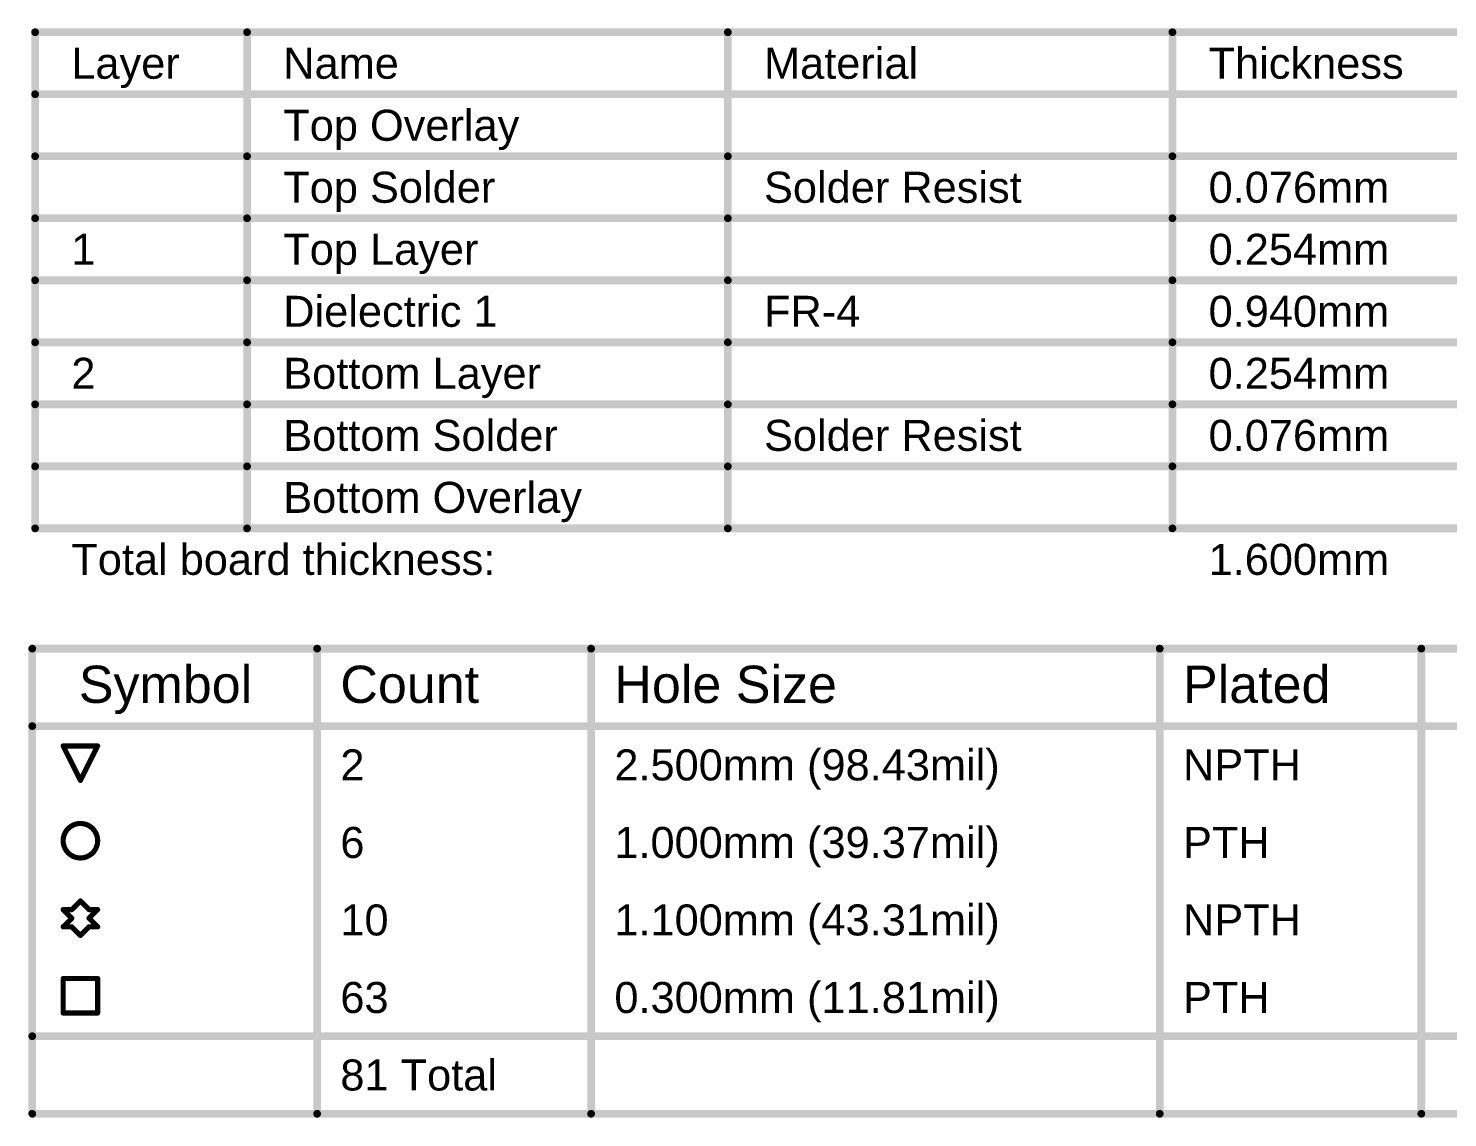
# Model space of a CAD drawing. Header units: inches. Extents: x -1 to 9.6, y 0 to 3.9.
# Drawn here: x -1.033 to 1.712, y 1.829 to 3.937 of the extents above; entities that cross this region are included whole.
import ezdxf

# ---------------------------------------------------------------- set-up
doc = ezdxf.new("R2010")
doc.units = ezdxf.units.IN
doc.header["$MEASUREMENT"] = 0
doc.layers.add('Dimensions', color=6, linetype='Continuous')
doc.layers.add('Drill Drawing', color=1, linetype='Continuous')
doc.styles.add('Arial', font='', dxfattribs={"height": 0.2})
doc.styles.get('Arial').set_extended_font_data('Arial')

msp = doc.modelspace()

# ---------------------------------------------------------------- linework, layer by layer
at = {"layer": 'Dimensions'}
for points in [[(-1.0201, 3.9297, 0.015, 0.015, 0), (3.5187, 3.9297, 0.015, 0.015, 0)], [(-1.0201, 2.9697, 0.015, 0.015, 0), (-1.0201, 3.9297, 0.015, 0.015, 0)], [(-0.6102, 2.9697, 0.015, 0.015, 0), (-0.6102, 3.9297, 0.015, 0.015, 0)], [(0.3195, 2.9697, 0.015, 0.015, 0), (0.3195, 3.9297, 0.015, 0.015, 0)], [(1.1793, 2.9697, 0.015, 0.015, 0), (1.1793, 3.9297, 0.015, 0.015, 0)], [(-1.0201, 3.8097, 0.015, 0.015, 0), (3.5187, 3.8097, 0.015, 0.015, 0)], [(-1.0201, 3.6897, 0.015, 0.015, 0), (-0.6102, 3.6897, 0.015, 0.015, 0)], [(-0.6102, 3.6897, 0.015, 0.015, 0), (0.3195, 3.6897, 0.015, 0.015, 0)], [(0.3195, 3.6897, 0.015, 0.015, 0), (1.1793, 3.6897, 0.015, 0.015, 0)], [(1.1793, 3.6897, 0.015, 0.015, 0), (1.8291, 3.6897, 0.015, 0.015, 0)], [(-1.0201, 3.5697, 0.015, 0.015, 0), (-0.6102, 3.5697, 0.015, 0.015, 0)], [(-0.6102, 3.5697, 0.015, 0.015, 0), (0.3195, 3.5697, 0.015, 0.015, 0)], [(0.3195, 3.5697, 0.015, 0.015, 0), (1.1793, 3.5697, 0.015, 0.015, 0)], [(1.1793, 3.5697, 0.015, 0.015, 0), (1.8291, 3.5697, 0.015, 0.015, 0)], [(-1.0201, 3.4497, 0.015, 0.015, 0), (-0.6102, 3.4497, 0.015, 0.015, 0)], [(-0.6102, 3.4497, 0.015, 0.015, 0), (0.3195, 3.4497, 0.015, 0.015, 0)], [(0.3195, 3.4497, 0.015, 0.015, 0), (1.1793, 3.4497, 0.015, 0.015, 0)], [(1.1793, 3.4497, 0.015, 0.015, 0), (1.8291, 3.4497, 0.015, 0.015, 0)], [(-1.0201, 3.3297, 0.015, 0.015, 0), (-0.6102, 3.3297, 0.015, 0.015, 0)], [(-0.6102, 3.3297, 0.015, 0.015, 0), (0.3195, 3.3297, 0.015, 0.015, 0)], [(0.3195, 3.3297, 0.015, 0.015, 0), (1.1793, 3.3297, 0.015, 0.015, 0)], [(1.1793, 3.3297, 0.015, 0.015, 0), (1.8291, 3.3297, 0.015, 0.015, 0)], [(-1.0201, 3.2097, 0.015, 0.015, 0), (-0.6102, 3.2097, 0.015, 0.015, 0)], [(-0.6102, 3.2097, 0.015, 0.015, 0), (0.3195, 3.2097, 0.015, 0.015, 0)], [(0.3195, 3.2097, 0.015, 0.015, 0), (1.1793, 3.2097, 0.015, 0.015, 0)], [(1.1793, 3.2097, 0.015, 0.015, 0), (1.8291, 3.2097, 0.015, 0.015, 0)], [(-1.0201, 3.0897, 0.015, 0.015, 0), (-0.6102, 3.0897, 0.015, 0.015, 0)], [(-0.6102, 3.0897, 0.015, 0.015, 0), (0.3195, 3.0897, 0.015, 0.015, 0)], [(0.3195, 3.0897, 0.015, 0.015, 0), (1.1793, 3.0897, 0.015, 0.015, 0)], [(1.1793, 3.0897, 0.015, 0.015, 0), (1.8291, 3.0897, 0.015, 0.015, 0)], [(-1.0201, 2.9697, 0.015, 0.015, 0), (-0.6102, 2.9697, 0.015, 0.015, 0)], [(-0.6102, 2.9697, 0.015, 0.015, 0), (0.3195, 2.9697, 0.015, 0.015, 0)], [(0.3195, 2.9697, 0.015, 0.015, 0), (1.1793, 2.9697, 0.015, 0.015, 0)], [(1.1793, 2.9697, 0.015, 0.015, 0), (1.8291, 2.9697, 0.015, 0.015, 0)]]:
    msp.add_lwpolyline(points, format="xyseb", dxfattribs=at)
for points in [[(-1.0239, 3.9297, 0.0075, 0.0075, 1), (-1.0164, 3.9297, 0.0075, 0.0075, 1)], [(-1.0239, 3.9297, 0.0075, 0.0075, 1), (-1.0164, 3.9297, 0.0075, 0.0075, 1)], [(-0.614, 3.9297, 0.0075, 0.0075, 1), (-0.6065, 3.9297, 0.0075, 0.0075, 1)], [(0.3158, 3.9297, 0.0075, 0.0075, 1), (0.3233, 3.9297, 0.0075, 0.0075, 1)], [(1.1756, 3.9297, 0.0075, 0.0075, 1), (1.1831, 3.9297, 0.0075, 0.0075, 1)], [(-1.0239, 3.8097, 0.0075, 0.0075, 1), (-1.0164, 3.8097, 0.0075, 0.0075, 1)], [(-1.0239, 3.6897, 0.0075, 0.0075, 1), (-1.0164, 3.6897, 0.0075, 0.0075, 1)], [(-0.614, 3.6897, 0.0075, 0.0075, 1), (-0.6065, 3.6897, 0.0075, 0.0075, 1)], [(-0.614, 3.6897, 0.0075, 0.0075, 1), (-0.6065, 3.6897, 0.0075, 0.0075, 1)], [(0.3158, 3.6897, 0.0075, 0.0075, 1), (0.3233, 3.6897, 0.0075, 0.0075, 1)], [(0.3158, 3.6897, 0.0075, 0.0075, 1), (0.3233, 3.6897, 0.0075, 0.0075, 1)], [(1.1756, 3.6897, 0.0075, 0.0075, 1), (1.1831, 3.6897, 0.0075, 0.0075, 1)], [(1.1756, 3.6897, 0.0075, 0.0075, 1), (1.1831, 3.6897, 0.0075, 0.0075, 1)], [(-1.0239, 3.5697, 0.0075, 0.0075, 1), (-1.0164, 3.5697, 0.0075, 0.0075, 1)], [(-0.614, 3.5697, 0.0075, 0.0075, 1), (-0.6065, 3.5697, 0.0075, 0.0075, 1)], [(-0.614, 3.5697, 0.0075, 0.0075, 1), (-0.6065, 3.5697, 0.0075, 0.0075, 1)], [(0.3158, 3.5697, 0.0075, 0.0075, 1), (0.3233, 3.5697, 0.0075, 0.0075, 1)], [(0.3158, 3.5697, 0.0075, 0.0075, 1), (0.3233, 3.5697, 0.0075, 0.0075, 1)], [(1.1756, 3.5697, 0.0075, 0.0075, 1), (1.1831, 3.5697, 0.0075, 0.0075, 1)], [(1.1756, 3.5697, 0.0075, 0.0075, 1), (1.1831, 3.5697, 0.0075, 0.0075, 1)], [(-1.0239, 3.4497, 0.0075, 0.0075, 1), (-1.0164, 3.4497, 0.0075, 0.0075, 1)], [(-0.614, 3.4497, 0.0075, 0.0075, 1), (-0.6065, 3.4497, 0.0075, 0.0075, 1)], [(-0.614, 3.4497, 0.0075, 0.0075, 1), (-0.6065, 3.4497, 0.0075, 0.0075, 1)], [(0.3158, 3.4497, 0.0075, 0.0075, 1), (0.3233, 3.4497, 0.0075, 0.0075, 1)], [(0.3158, 3.4497, 0.0075, 0.0075, 1), (0.3233, 3.4497, 0.0075, 0.0075, 1)], [(1.1756, 3.4497, 0.0075, 0.0075, 1), (1.1831, 3.4497, 0.0075, 0.0075, 1)], [(1.1756, 3.4497, 0.0075, 0.0075, 1), (1.1831, 3.4497, 0.0075, 0.0075, 1)], [(-1.0239, 3.3297, 0.0075, 0.0075, 1), (-1.0164, 3.3297, 0.0075, 0.0075, 1)], [(-0.614, 3.3297, 0.0075, 0.0075, 1), (-0.6065, 3.3297, 0.0075, 0.0075, 1)], [(-0.614, 3.3297, 0.0075, 0.0075, 1), (-0.6065, 3.3297, 0.0075, 0.0075, 1)], [(0.3158, 3.3297, 0.0075, 0.0075, 1), (0.3233, 3.3297, 0.0075, 0.0075, 1)], [(0.3158, 3.3297, 0.0075, 0.0075, 1), (0.3233, 3.3297, 0.0075, 0.0075, 1)], [(1.1756, 3.3297, 0.0075, 0.0075, 1), (1.1831, 3.3297, 0.0075, 0.0075, 1)], [(1.1756, 3.3297, 0.0075, 0.0075, 1), (1.1831, 3.3297, 0.0075, 0.0075, 1)], [(-1.0239, 3.2097, 0.0075, 0.0075, 1), (-1.0164, 3.2097, 0.0075, 0.0075, 1)], [(-0.614, 3.2097, 0.0075, 0.0075, 1), (-0.6065, 3.2097, 0.0075, 0.0075, 1)], [(-0.614, 3.2097, 0.0075, 0.0075, 1), (-0.6065, 3.2097, 0.0075, 0.0075, 1)], [(0.3158, 3.2097, 0.0075, 0.0075, 1), (0.3233, 3.2097, 0.0075, 0.0075, 1)], [(0.3158, 3.2097, 0.0075, 0.0075, 1), (0.3233, 3.2097, 0.0075, 0.0075, 1)], [(1.1756, 3.2097, 0.0075, 0.0075, 1), (1.1831, 3.2097, 0.0075, 0.0075, 1)], [(1.1756, 3.2097, 0.0075, 0.0075, 1), (1.1831, 3.2097, 0.0075, 0.0075, 1)], [(-1.0239, 3.0897, 0.0075, 0.0075, 1), (-1.0164, 3.0897, 0.0075, 0.0075, 1)], [(-0.614, 3.0897, 0.0075, 0.0075, 1), (-0.6065, 3.0897, 0.0075, 0.0075, 1)], [(-0.614, 3.0897, 0.0075, 0.0075, 1), (-0.6065, 3.0897, 0.0075, 0.0075, 1)], [(0.3158, 3.0897, 0.0075, 0.0075, 1), (0.3233, 3.0897, 0.0075, 0.0075, 1)], [(0.3158, 3.0897, 0.0075, 0.0075, 1), (0.3233, 3.0897, 0.0075, 0.0075, 1)], [(1.1756, 3.0897, 0.0075, 0.0075, 1), (1.1831, 3.0897, 0.0075, 0.0075, 1)], [(1.1756, 3.0897, 0.0075, 0.0075, 1), (1.1831, 3.0897, 0.0075, 0.0075, 1)], [(-1.0239, 2.9697, 0.0075, 0.0075, 1), (-1.0164, 2.9697, 0.0075, 0.0075, 1)], [(-1.0239, 2.9697, 0.0075, 0.0075, 1), (-1.0164, 2.9697, 0.0075, 0.0075, 1)], [(-0.614, 2.9697, 0.0075, 0.0075, 1), (-0.6065, 2.9697, 0.0075, 0.0075, 1)], [(-0.614, 2.9697, 0.0075, 0.0075, 1), (-0.6065, 2.9697, 0.0075, 0.0075, 1)], [(-0.614, 2.9697, 0.0075, 0.0075, 1), (-0.6065, 2.9697, 0.0075, 0.0075, 1)], [(0.3158, 2.9697, 0.0075, 0.0075, 1), (0.3233, 2.9697, 0.0075, 0.0075, 1)], [(0.3158, 2.9697, 0.0075, 0.0075, 1), (0.3233, 2.9697, 0.0075, 0.0075, 1)], [(0.3158, 2.9697, 0.0075, 0.0075, 1), (0.3233, 2.9697, 0.0075, 0.0075, 1)], [(1.1756, 2.9697, 0.0075, 0.0075, 1), (1.1831, 2.9697, 0.0075, 0.0075, 1)], [(1.1756, 2.9697, 0.0075, 0.0075, 1), (1.1831, 2.9697, 0.0075, 0.0075, 1)], [(1.1756, 2.9697, 0.0075, 0.0075, 1), (1.1831, 2.9697, 0.0075, 0.0075, 1)]]:
    msp.add_lwpolyline(points, format="xyseb", close=True, dxfattribs=at)
at = {"layer": 'Drill Drawing'}
for points in [[(-1.0256, 2.737, 0.015, 0.015, 0), (9.5454, 2.737, 0.015, 0.015, 0)], [(-1.0256, 1.837, 0.015, 0.015, 0), (-1.0256, 2.737, 0.015, 0.015, 0)], [(-0.4748, 1.837, 0.015, 0.015, 0), (-0.4748, 2.737, 0.015, 0.015, 0)], [(0.0551, 1.837, 0.015, 0.015, 0), (0.0551, 2.737, 0.015, 0.015, 0)], [(1.1548, 1.837, 0.015, 0.015, 0), (1.1548, 2.737, 0.015, 0.015, 0)], [(1.6607, 1.837, 0.015, 0.015, 0), (1.6607, 2.737, 0.015, 0.015, 0)], [(-1.0256, 2.587, 0.015, 0.015, 0), (9.5454, 2.587, 0.015, 0.015, 0)], [(-0.9659, 2.5487, 0.01, 0.01, 0), (-0.8992, 2.5487, 0.01, 0.01, 0)], [(-0.9659, 2.5487, 0.01, 0.01, 0), (-0.9325, 2.482, 0.01, 0.01, 0)], [(-0.9325, 2.482, 0.01, 0.01, 0), (-0.8992, 2.5487, 0.01, 0.01, 0)], [(-0.9492, 2.232, 0.01, 0.01, 0), (-0.9325, 2.2487, 0.01, 0.01, 0)], [(-0.9325, 2.2487, 0.01, 0.01, 0), (-0.9159, 2.232, 0.01, 0.01, 0)], [(-0.9659, 2.232, 0.01, 0.01, 0), (-0.9492, 2.2153, 0.01, 0.01, 0)], [(-0.9659, 2.232, 0.01, 0.01, 0), (-0.9492, 2.232, 0.01, 0.01, 0)], [(-0.9159, 2.232, 0.01, 0.01, 0), (-0.8992, 2.232, 0.01, 0.01, 0)], [(-0.9159, 2.2153, 0.01, 0.01, 0), (-0.8992, 2.232, 0.01, 0.01, 0)], [(-0.9659, 2.1987, 0.01, 0.01, 0), (-0.9492, 2.2153, 0.01, 0.01, 0)], [(-0.9659, 2.1987, 0.01, 0.01, 0), (-0.9492, 2.1987, 0.01, 0.01, 0)], [(-0.9492, 2.1987, 0.01, 0.01, 0), (-0.9325, 2.182, 0.01, 0.01, 0)], [(-0.9325, 2.182, 0.01, 0.01, 0), (-0.9159, 2.1987, 0.01, 0.01, 0)], [(-0.9159, 2.2153, 0.01, 0.01, 0), (-0.8992, 2.1987, 0.01, 0.01, 0)], [(-0.9159, 2.1987, 0.01, 0.01, 0), (-0.8992, 2.1987, 0.01, 0.01, 0)], [(-0.9659, 2.0987, 0.01, 0.01, 0), (-0.8992, 2.0987, 0.01, 0.01, 0)], [(-0.9659, 2.032, 0.01, 0.01, 0), (-0.9659, 2.0987, 0.01, 0.01, 0)], [(-0.8992, 2.032, 0.01, 0.01, 0), (-0.8992, 2.0987, 0.01, 0.01, 0)], [(-0.9659, 2.032, 0.01, 0.01, 0), (-0.8992, 2.032, 0.01, 0.01, 0)], [(-1.0256, 1.987, 0.015, 0.015, 0), (9.5454, 1.987, 0.015, 0.015, 0)], [(-1.0256, 1.837, 0.015, 0.015, 0), (9.5454, 1.837, 0.015, 0.015, 0)]]:
    msp.add_lwpolyline(points, format="xyseb", dxfattribs=at)
for points in [[(-1.0294, 2.737, 0.0075, 0.0075, 1), (-1.0219, 2.737, 0.0075, 0.0075, 1)], [(-1.0294, 2.737, 0.0075, 0.0075, 1), (-1.0219, 2.737, 0.0075, 0.0075, 1)], [(-0.4785, 2.737, 0.0075, 0.0075, 1), (-0.471, 2.737, 0.0075, 0.0075, 1)], [(0.0513, 2.737, 0.0075, 0.0075, 1), (0.0588, 2.737, 0.0075, 0.0075, 1)], [(1.151, 2.737, 0.0075, 0.0075, 1), (1.1585, 2.737, 0.0075, 0.0075, 1)], [(1.6569, 2.737, 0.0075, 0.0075, 1), (1.6644, 2.737, 0.0075, 0.0075, 1)], [(-1.0294, 2.587, 0.0075, 0.0075, 1), (-1.0219, 2.587, 0.0075, 0.0075, 1)], [(-0.9684, 2.5487, 0.005, 0.005, 1), (-0.9634, 2.5487, 0.005, 0.005, 1)], [(-0.9684, 2.5487, 0.005, 0.005, 1), (-0.9634, 2.5487, 0.005, 0.005, 1)], [(-0.9017, 2.5487, 0.005, 0.005, 1), (-0.8967, 2.5487, 0.005, 0.005, 1)], [(-0.9017, 2.5487, 0.005, 0.005, 1), (-0.8967, 2.5487, 0.005, 0.005, 1)], [(-0.935, 2.482, 0.005, 0.005, 1), (-0.93, 2.482, 0.005, 0.005, 1)], [(-0.935, 2.482, 0.005, 0.005, 1), (-0.93, 2.482, 0.005, 0.005, 1)], [(-0.8992, 2.3653, 0.01, 0.01, 1), (-0.9659, 2.3653, 0.01, 0.01, 1)], [(-0.9684, 2.3653, 0.005, 0.005, 1), (-0.9634, 2.3653, 0.005, 0.005, 1)], [(-0.9017, 2.3653, 0.005, 0.005, 1), (-0.8967, 2.3653, 0.005, 0.005, 1)], [(-0.935, 2.2487, 0.005, 0.005, 1), (-0.93, 2.2487, 0.005, 0.005, 1)], [(-0.935, 2.2487, 0.005, 0.005, 1), (-0.93, 2.2487, 0.005, 0.005, 1)], [(-0.9684, 2.232, 0.005, 0.005, 1), (-0.9634, 2.232, 0.005, 0.005, 1)], [(-0.9684, 2.232, 0.005, 0.005, 1), (-0.9634, 2.232, 0.005, 0.005, 1)], [(-0.9517, 2.232, 0.005, 0.005, 1), (-0.9467, 2.232, 0.005, 0.005, 1)], [(-0.9517, 2.232, 0.005, 0.005, 1), (-0.9467, 2.232, 0.005, 0.005, 1)], [(-0.9184, 2.232, 0.005, 0.005, 1), (-0.9134, 2.232, 0.005, 0.005, 1)], [(-0.9184, 2.232, 0.005, 0.005, 1), (-0.9134, 2.232, 0.005, 0.005, 1)], [(-0.9017, 2.232, 0.005, 0.005, 1), (-0.8967, 2.232, 0.005, 0.005, 1)], [(-0.9017, 2.232, 0.005, 0.005, 1), (-0.8967, 2.232, 0.005, 0.005, 1)], [(-0.9684, 2.1987, 0.005, 0.005, 1), (-0.9634, 2.1987, 0.005, 0.005, 1)], [(-0.9684, 2.1987, 0.005, 0.005, 1), (-0.9634, 2.1987, 0.005, 0.005, 1)], [(-0.9517, 2.2153, 0.005, 0.005, 1), (-0.9467, 2.2153, 0.005, 0.005, 1)], [(-0.9517, 2.2153, 0.005, 0.005, 1), (-0.9467, 2.2153, 0.005, 0.005, 1)], [(-0.9517, 2.1987, 0.005, 0.005, 1), (-0.9467, 2.1987, 0.005, 0.005, 1)], [(-0.9517, 2.1987, 0.005, 0.005, 1), (-0.9467, 2.1987, 0.005, 0.005, 1)], [(-0.9184, 2.2153, 0.005, 0.005, 1), (-0.9134, 2.2153, 0.005, 0.005, 1)], [(-0.9184, 2.2153, 0.005, 0.005, 1), (-0.9134, 2.2153, 0.005, 0.005, 1)], [(-0.9184, 2.1987, 0.005, 0.005, 1), (-0.9134, 2.1987, 0.005, 0.005, 1)], [(-0.9184, 2.1987, 0.005, 0.005, 1), (-0.9134, 2.1987, 0.005, 0.005, 1)], [(-0.9017, 2.1987, 0.005, 0.005, 1), (-0.8967, 2.1987, 0.005, 0.005, 1)], [(-0.9017, 2.1987, 0.005, 0.005, 1), (-0.8967, 2.1987, 0.005, 0.005, 1)], [(-0.935, 2.182, 0.005, 0.005, 1), (-0.93, 2.182, 0.005, 0.005, 1)], [(-0.935, 2.182, 0.005, 0.005, 1), (-0.93, 2.182, 0.005, 0.005, 1)], [(-0.9684, 2.0987, 0.005, 0.005, 1), (-0.9634, 2.0987, 0.005, 0.005, 1)], [(-0.9684, 2.0987, 0.005, 0.005, 1), (-0.9634, 2.0987, 0.005, 0.005, 1)], [(-0.9017, 2.0987, 0.005, 0.005, 1), (-0.8967, 2.0987, 0.005, 0.005, 1)], [(-0.9017, 2.0987, 0.005, 0.005, 1), (-0.8967, 2.0987, 0.005, 0.005, 1)], [(-0.9684, 2.032, 0.005, 0.005, 1), (-0.9634, 2.032, 0.005, 0.005, 1)], [(-0.9684, 2.032, 0.005, 0.005, 1), (-0.9634, 2.032, 0.005, 0.005, 1)], [(-0.9017, 2.032, 0.005, 0.005, 1), (-0.8967, 2.032, 0.005, 0.005, 1)], [(-0.9017, 2.032, 0.005, 0.005, 1), (-0.8967, 2.032, 0.005, 0.005, 1)], [(-1.0294, 1.987, 0.0075, 0.0075, 1), (-1.0219, 1.987, 0.0075, 0.0075, 1)], [(-1.0294, 1.837, 0.0075, 0.0075, 1), (-1.0219, 1.837, 0.0075, 0.0075, 1)], [(-1.0294, 1.837, 0.0075, 0.0075, 1), (-1.0219, 1.837, 0.0075, 0.0075, 1)], [(-0.4785, 1.837, 0.0075, 0.0075, 1), (-0.471, 1.837, 0.0075, 0.0075, 1)], [(0.0513, 1.837, 0.0075, 0.0075, 1), (0.0588, 1.837, 0.0075, 0.0075, 1)], [(1.151, 1.837, 0.0075, 0.0075, 1), (1.1585, 1.837, 0.0075, 0.0075, 1)], [(1.6569, 1.837, 0.0075, 0.0075, 1), (1.6644, 1.837, 0.0075, 0.0075, 1)]]:
    msp.add_lwpolyline(points, format="xyseb", close=True, dxfattribs=at)

# ---------------------------------------------------------------- texts
at = {"layer": 'Dimensions', "style": 'Arial'}
for s, p in [('Layer', (-0.9501, 3.8397)), ('Name', (-0.5402, 3.8397)), ('Material', (0.3895, 3.8397)), ('Thickness', (1.2493, 3.8397)), ('Top Overlay', (-0.5402, 3.7197)), ('Top Solder', (-0.5402, 3.5997)), ('Solder Resist', (0.3895, 3.5997)), ('0.076mm', (1.2493, 3.5997)), ('1', (-0.9501, 3.4797)), ('Top Layer', (-0.5402, 3.4797)), ('0.254mm', (1.2493, 3.4797)), ('Dielectric 1', (-0.5402, 3.3597)), ('FR-4', (0.3895, 3.3597)), ('0.940mm', (1.2493, 3.3597)), ('2', (-0.9501, 3.2397)), ('Bottom Layer', (-0.5402, 3.2397)), ('0.254mm', (1.2493, 3.2397)), ('Bottom Solder', (-0.5402, 3.1197)), ('Solder Resist', (0.3895, 3.1197)), ('0.076mm', (1.2493, 3.1197)), ('Bottom Overlay', (-0.5402, 2.9997)), ('Total board thickness:', (-0.9501, 2.8797)), ('1.600mm', (1.2493, 2.8797))]:
    msp.add_text(s, height=0.06, dxfattribs=at).set_placement(p)
at = {"layer": 'Drill Drawing', "style": 'Arial'}
for s, height, p in [('Symbol', 0.072, (-0.9356, 2.632)), ('Count', 0.072, (-0.4298, 2.632)), ('Hole Size', 0.072, (0.1001, 2.632)), ('Plated', 0.072, (1.1998, 2.632)), ('2', 0.06, (-0.4298, 2.482)), ('2.500mm (98.43mil)', 0.06, (0.1001, 2.482)), ('NPTH', 0.06, (1.1998, 2.482)), ('6', 0.06, (-0.4298, 2.332)), ('1.000mm (39.37mil)', 0.06, (0.1001, 2.332)), ('PTH', 0.06, (1.1998, 2.332)), ('10', 0.06, (-0.4298, 2.182)), ('1.100mm (43.31mil)', 0.06, (0.1001, 2.182)), ('NPTH', 0.06, (1.1998, 2.182)), ('63', 0.06, (-0.4298, 2.032)), ('0.300mm (11.81mil)', 0.06, (0.1001, 2.032)), ('PTH', 0.06, (1.1998, 2.032)), ('81 Total', 0.06, (-0.4298, 1.882))]:
    msp.add_text(s, height=height, dxfattribs=at).set_placement(p)

doc.saveas('drawing.dxf')
